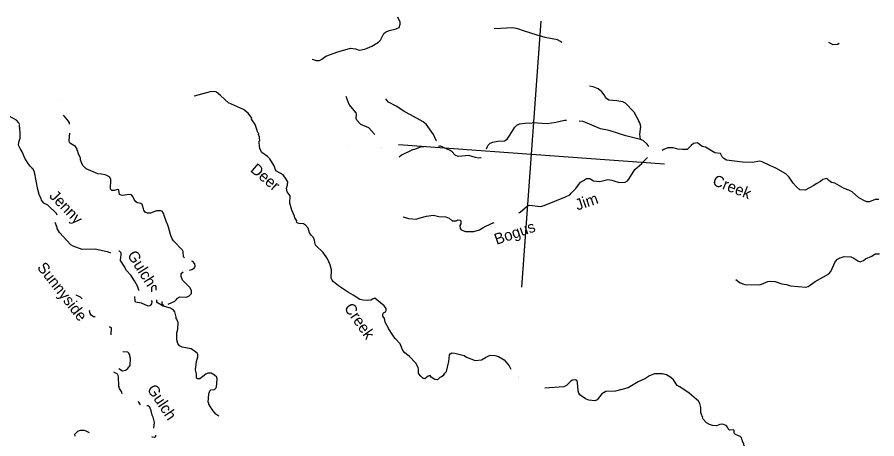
# Model space of a CAD drawing. Extents: x 48443 to 863962, y 15644499 to 16213615.
# Drawn here: x 435801 to 474519, y 16048354 to 16067336 of the extents above; entities that cross this region are included whole.
import ezdxf

# ---------------------------------------------------------------- set-up
doc = ezdxf.new("R2010")
doc.units = 0
for name, color, linetype in [('L1', 7, 'Continuous'), ('L3', 7, 'Continuous'), ('L4', 7, 'Continuous')]:
    doc.layers.add(name, color=color, linetype=linetype)

msp = doc.modelspace()

# ---------------------------------------------------------------- linework, layer by layer
at = {"layer": 'L1'}
for p, q in [((458535.35, 16055175.39), (459397.91, 16067164.76)), ((452971.94, 16061601.36), (464961.31, 16060738.8))]:
    msp.add_line(p, q, dxfattribs=at)
at = {"layer": 'L3'}
for p, q in [((457288.86, 16066814.36), (457288.86, 16066814.36)), ((459218, 16066524.92), (459218, 16066524.92)), ((459226.94, 16066532.65), (459226.94, 16066532.65)), ((472423.17, 16066160.71), (472423.17, 16066160.71)), ((472825.81, 16066173.58), (472825.81, 16066173.58)), ((449089.21, 16065445.92), (449089.21, 16065445.92)), ((437682.53, 16063588.49), (437682.53, 16063588.49)), ((443772.66, 16063786.37), (443772.66, 16063786.37)), ((450617.39, 16063770.97), (450617.39, 16063770.97)), ((452409.25, 16063667.16), (452409.25, 16063667.16)), ((435851.91, 16062339.3), (435851.91, 16062339.3)), ((435861.43, 16062355.35), (435861.43, 16062355.35)), ((459000.66, 16062573.63), (459000.66, 16062573.63)), ((459008.98, 16062573.03), (459008.98, 16062573.03)), ((446706, 16061750.88), (446706, 16061750.88)), ((446723.25, 16061758.02), (446723.25, 16061758.02)), ((450708.42, 16061546.62), (450708.42, 16061546.62)), ((454834.05, 16061542.71), (454834.05, 16061542.71)), ((457746.55, 16061776.74), (457746.55, 16061776.74)), ((463876.45, 16061829.5), (463876.45, 16061829.5)), ((452183.9, 16061465.58), (452183.9, 16061465.58)), ((452191.02, 16061448.32), (452191.02, 16061448.32)), ((453633.81, 16061377.99), (453633.81, 16061377.99)), ((453658.78, 16061376.2), (453658.78, 16061376.2)), ((455392.36, 16061276.58), (455392.36, 16061276.58)), ((456860.12, 16061204.47), (456860.12, 16061204.47)), ((456868.44, 16061203.87), (456868.44, 16061203.87)), ((458919.61, 16061098.14), (458919.61, 16061098.14)), ((458927.93, 16061097.54), (458927.93, 16061097.54)), ((458928.53, 16061105.87), (458928.53, 16061105.87)), ((464473.88, 16061292.74), (464473.88, 16061292.74)), ((452903.88, 16061003.69), (452903.88, 16061003.69)), ((456436.56, 16061017.35), (456436.56, 16061017.35)), ((463946.71, 16060828.52), (463946.71, 16060828.52)), ((461590.59, 16060069.07), (461590.59, 16060069.07)), ((458790.56, 16058839.42), (458790.56, 16058839.42)), ((458808.42, 16058854.87), (458808.42, 16058854.87)), ((453181.42, 16058347.47), (453181.42, 16058347.47)), ((468176.05, 16055519.56), (468176.05, 16055519.56)), ((438457.67, 16054820.54), (438457.67, 16054820.54)), ((442328.61, 16054533.67), (442328.61, 16054533.67)), ((454897.64, 16051143.78), (454897.64, 16051143.78)), ((458386.3, 16051127.13), (458386.3, 16051127.13)), ((458393.43, 16051109.88), (458393.43, 16051109.88)), ((468091.59, 16048646.28), (468091.59, 16048646.28))]:
    msp.add_line(p, q, dxfattribs=at)
for points in [[(449089.21, 16065445.92), (449261.06, 16065391.72), (449410.92, 16065380.94), (449515.63, 16065440.35), (449701.86, 16065585.97), (450243.16, 16065781.36), (450815.37, 16065941.05), (451031.24, 16065917.15), (451202.49, 16065854.61), (451465.39, 16065902.64), (451776.5, 16066039.28), (452073.37, 16066210.4), (452163.81, 16066304.32), (452319.19, 16066602.81), (452390.59, 16066664.62), (452555.37, 16066744.82), (452877.74, 16066805.32), (453008.03, 16066871.27), (453052.71, 16067027.07), (453050.38, 16067110.92), (452941.06, 16067336.39)], [(459218, 16066524.92), (458604.34, 16066719.71), (458351.63, 16066813.22), (458129.24, 16066862.7), (457288.86, 16066814.36)], [(460326.78, 16066192.54), (460269.34, 16066248.43), (460140.32, 16066316.3), (459578.95, 16066423.63), (459226.94, 16066532.65)], [(472423.17, 16066160.71), (472350.64, 16066199.41)], [(472423.17, 16066160.71), (472536.75, 16066110.69), (472755.61, 16066128.42), (472825.81, 16066173.58)], [(463198.72, 16063460.01), (463085.75, 16063518.35), (462804.47, 16063563.69), (462455.98, 16063605.5), (462343.61, 16063672.17), (462306.17, 16063733.45), (462238.42, 16063838.75), (462139.77, 16063979.75), (461965.6, 16064117.82), (461737.26, 16064201.2), (461579.4, 16064233.32)], [(446723.25, 16061758.02), (446710.85, 16061934.66), (446669.28, 16062054.81), (446680.61, 16062095.85), (446641.97, 16062140.47), (446517.26, 16062500.95), (446358.6, 16062738.33), (446362.19, 16062788.28), (446211.24, 16063016.73), (445988.3, 16063175.05), (445583.39, 16063363.18), (445315.83, 16063482.86), (445166.02, 16063610.8), (444963.32, 16063817.88), (444780.82, 16063956.55), (444708.29, 16063995.24), (444497.73, 16063976.91), (443772.66, 16063786.37)], [(451903.84, 16062049.5), (451885.07, 16062081.27), (451637.21, 16062358.55), (451279.86, 16062509.8), (451093.22, 16062707.34), (451073.03, 16062775.75), (451086.81, 16062967.24), (451066.02, 16063027.32), (450758.15, 16063400.98), (450617.39, 16063770.97)], [(454681.43, 16061773.1), (454675.38, 16061780.09), (454552.41, 16062048.39), (454226.75, 16062523.75), (454083.47, 16062626.11), (453519.83, 16062934.47), (453261.78, 16063070.21), (452870.59, 16063332.68), (452523.36, 16063508.31), (452446.09, 16063597.55), (452409.25, 16063667.16)], [(463198.72, 16063460.01), (463577.93, 16063082.43), (463793.62, 16062655.62)], [(435913.25, 16062493.9), (435877.61, 16062580.15), (435768.83, 16062696.78), (435447.17, 16062878.93), (435250.35, 16062934.93), (434902.46, 16062985.06), (434635.13, 16063105.13)], [(438161.06, 16062523.52), (438153.63, 16062575.42), (438117.4, 16062653.34), (437885.99, 16062927.07)], [(460543.59, 16062684.88), (460447.68, 16062678.76), (460056.31, 16062589.74), (459667.94, 16062542.36), (459008.98, 16062573.03)], [(463876.45, 16061829.5), (463218.77, 16061993.98), (462458.25, 16062241.18), (462069.92, 16062310.97), (461298.73, 16062642.63), (461114.58, 16062655.88)], [(463876.45, 16061829.5), (463852.2, 16062073.94), (463893.41, 16062414.11), (463838.79, 16062585.42), (463793.62, 16062655.62)], [(437604.33, 16058430.41), (437575.21, 16058491.08), (437176.35, 16058879.66), (436998.57, 16058967.77), (436898.73, 16059092.11), (436886.27, 16059151.6), (436791.82, 16059350.87), (436724.72, 16059581.67), (436579.41, 16060353.71), (436514.66, 16060500.64), (436482.56, 16060519.69), (436476.03, 16060545.26), (436381.52, 16060627.38), (436297.72, 16060742.21), (436148.57, 16060995.64), (436018.47, 16061281.18), (435928.14, 16061421.58), (435855.68, 16061577.44), (435873.59, 16061710.06), (435928.39, 16061890.24), (435938.64, 16062148.93), (435903.72, 16062477.84)], [(457746.55, 16061776.74), (457869.11, 16061851.61), (457989.93, 16062018.67), (458217.3, 16062387.29), (458299.42, 16062481.81), (458429.11, 16062539.43), (458674.15, 16062572.01), (459000.66, 16062573.63)], [(438146.67, 16061780.85), (438178.73, 16062115.85)], [(443332.35, 16056503.51), (443293.12, 16056539.8), (443269.46, 16056792.58), (443240.35, 16056853.25), (442843.29, 16057266.8), (442768.41, 16057389.35), (442704.86, 16057552.94), (442611.06, 16057877.7), (442593.27, 16057979.41), (442505.34, 16058153.12), (442415.08, 16058410.69), (442412.15, 16058486.22), (442328.35, 16058601.04), (442262.94, 16058622.49), (442077.97, 16058610.69), (441811.48, 16058512.69), (441677.67, 16058513.96), (441564.1, 16058563.97), (441511.21, 16058643.1), (441491.03, 16058711.5), (441468.44, 16058746.61), (441444.72, 16058882.22), (441373.98, 16058945.88), (441217.59, 16058982.24), (441145.06, 16059020.94), (441068.99, 16059126.85), (441011.36, 16059256.53), (440950.14, 16059336.25), (440900.78, 16059348.17), (440733.08, 16059343.49), (440554.64, 16059306.12), (440480.3, 16059319.84), (440407.77, 16059358.53), (440379.31, 16059544.7), (440347.81, 16059572.07), (440280, 16059560.22), (440168.78, 16059526.37), (440060.53, 16059534.16), (440005.85, 16059588.31), (440020.34, 16060022.45), (439969.25, 16060126.56), (439833.1, 16060211.67), (439759.96, 16060242.04), (439602.38, 16060261.76), (439437.05, 16060290.38), (438909.06, 16060512.49), (438752.72, 16060666.01), (438695.09, 16060795.69), (438653.52, 16060915.85), (438650.6, 16060991.38), (438541.29, 16061216.85), (438531.82, 16061317.96), (438499.72, 16061337), (438495.59, 16061395.88), (438429.04, 16061517.83), (438195.97, 16061651.77), (438156.73, 16061688.07), (438146.67, 16061780.85)], [(454897.64, 16051143.78), (454836.96, 16051114.67), (454729.26, 16051013.63), (454612.69, 16051022.01), (454453.37, 16051133.9), (454399.88, 16051204.7), (454305.9, 16051177.99), (454154.17, 16051046.63), (454064.98, 16051086.53), (453978.79, 16051168.05), (453878.93, 16051292.39), (453875.47, 16051476.77), (453864.81, 16051561.22), (453762.02, 16051761.11), (453458.27, 16052075.87), (453259.72, 16052224.07), (453166.4, 16052322.84), (453054.15, 16052623.83), (452821.14, 16052874.92), (452714.17, 16053016.53), (452518.66, 16053323.51), (452475.89, 16053427.01), (452444.39, 16053454.39), (452380.84, 16053617.98), (452341.66, 16053771.44), (452265, 16053869.01), (452272.19, 16053968.92), (452301.36, 16054025.41), (452396.53, 16054068.78), (452426.3, 16054133.58), (452416.24, 16054226.37), (452323.52, 16054333.47), (452157.67, 16054470.94), (451913.93, 16054689.33), (451810.43, 16054646.56), (451722.99, 16054594.27), (451596.3, 16054578.28), (451388.15, 16054593.26), (451231.75, 16054629.62), (450935.68, 16054818.29), (450718.66, 16054942.71), (450279.91, 16055242.08), (450049.85, 16055417.65), (449980.3, 16055497.97), (449945.26, 16055592.55), (449963.89, 16055967.81), (449903.94, 16056181.36), (449780.96, 16056449.65), (449584.87, 16056748.3), (449247.21, 16057057.15), (449218.1, 16057117.82), (449197.38, 16057295.06), (449147.48, 16057415.82), (449054.17, 16057514.59), (448970.37, 16057629.42), (448902.08, 16057843.56), (448793.91, 16057968.51), (448697.59, 16058025.65), (448489.45, 16058040.63), (448416.31, 16058071), (448385.41, 16058106.69), (448389.6, 16058164.97), (448307.59, 16058304.78), (448296.34, 16058380.91), (448172.77, 16058640.88), (448078.36, 16058957.32), (448094, 16059290.95), (447956.72, 16059476.58), (447935.4, 16059645.5), (447978.89, 16059784.65), (447989.07, 16059926.18), (447922.53, 16060048.14), (447776.91, 16060234.36), (447487.37, 16060397.47), (447433.87, 16060468.27), (447379.85, 16060647.9), (447184.34, 16060954.89), (447075.56, 16061071.51), (446819.93, 16061240.55), (446761.1, 16061353.58), (446732.59, 16061422.58), (446726.06, 16061448.16), (446711.81, 16061482.66), (446706, 16061750.88)], [(453658.78, 16061376.2), (454011.52, 16061509.84), (454136.81, 16061510.46)], [(454770.75, 16061537.2), (454834.05, 16061542.71)], [(455392.36, 16061276.58), (455304.96, 16061341.46), (454834.05, 16061542.71)], [(456945.79, 16061413.43), (456982.79, 16061513.66), (457012.56, 16061578.48), (457102.41, 16061664.08), (457222.57, 16061705.65), (457443.83, 16061756.67), (457746.55, 16061776.74)], [(464253.93, 16061492.68), (464216.5, 16061553.96), (464179.66, 16061623.56), (463998.95, 16061787.2), (463876.45, 16061829.5)], [(467479.6, 16061193.67), (467223.89, 16061235.9), (466806.52, 16061483.53), (466649.52, 16061511.55), (466530.62, 16061603.8), (466436.1, 16061685.93), (466257.67, 16061648.55), (466150.57, 16061555.82), (465970.26, 16061385.94)], [(453633.81, 16061377.99), (453581.46, 16061348.29), (453113.88, 16061130.86), (453000.56, 16061039.38)], [(456436.56, 16061017.35), (456149.96, 16061104.92), (455661.66, 16061064.72), (455532.04, 16061124.26), (455392.36, 16061276.58)], [(465970.26, 16061385.94), (465760.33, 16061375.93), (465560.5, 16061390.31), (465339.29, 16061456.44), (465112.7, 16061447.64), (464931.87, 16061376.96), (464853.34, 16061332.39)], [(469701.22, 16060665.59), (469361.12, 16060823.96), (469254.67, 16060856.73), (468899, 16060798.63), (468473.18, 16060812.52), (467743.5, 16060906.87), (467622.8, 16060974.13), (467552.66, 16061046.14), (467479.6, 16061193.67), (467479.6, 16061193.67)], [(456701.7, 16061021.4), (456678.62, 16061008.3), (456585.23, 16060989.91), (456436.56, 16061017.35)], [(461590.59, 16060069.07), (461759.45, 16059973.24), (462050.25, 16059943.94), (462400.01, 16060035.95), (462589.69, 16059997.19), (462761.55, 16059942.98), (462925.67, 16059897.7), (463185.57, 16059904.11), (463290.27, 16059963.53), (463354.55, 16060042.59), (463620.01, 16060475.42), (463933, 16060754.19), (463987.15, 16060808.87)], [(463987.15, 16060808.87), (464104.97, 16060934.31), (464185.88, 16061012.17)], [(474603.97, 16059132.82), (474445.17, 16059135.88), (474194.73, 16059028.36), (474069.25, 16059029.02), (473906.33, 16059090.95), (473689.32, 16059215.37), (473406.36, 16059470.06), (473252.95, 16059548.05), (473049, 16059621.3), (472631.63, 16059868.93), (472474.63, 16059896.96), (472355.74, 16059989.21), (472261.22, 16060071.33), (472082.78, 16060033.95), (471975.68, 16059941.23), (471783.53, 16059829.52), (471686.55, 16059761.18), (471286.19, 16059547.27), (471053.07, 16059564.05), (470888.4, 16059718.17), (470756.45, 16059861.57), (470575.2, 16060134.04), (470418.86, 16060287.57), (469968.19, 16060537.59), (469701.22, 16060665.59)], [(458808.42, 16058854.87), (458868.49, 16058875.66), (459365.65, 16058806.41), (459536.37, 16058852.71), (460502.41, 16059251.87), (460692.77, 16059338.6), (460757.04, 16059417.68), (460956.38, 16059629.3), (461177.77, 16059914.66), (461308.65, 16059988.93), (461448.45, 16060070.93), (461590.59, 16060069.07)], [(458400.27, 16058532.74), (458460.35, 16058553.52), (458790.56, 16058839.42)], [(453181.42, 16058347.47), (453427, 16058271.22), (453768.37, 16058246.66), (453956.33, 16058300.09), (454229.94, 16058380.84), (454550.53, 16058416.35), (454797.31, 16058356.75), (455106.56, 16058351.24), (455260.55, 16058281.58), (455386.59, 16058172.08), (455579.28, 16058174.95), (455665.54, 16058210.6), (455748.8, 16058204.62), (455788.02, 16058168.32), (455777.84, 16058026.78), (455739.75, 16057962.56), (455755.13, 16057827.55), (455800.29, 16057757.35), (455996.52, 16057693.02), (456364.06, 16057683.31), (456621.03, 16057765.25), (456751.31, 16057831.2), (456821.52, 16057876.37), (457168.93, 16058052.23), (457280.16, 16058086.07)], [(440025.17, 16056716.34), (439911, 16056758.02), (439309.2, 16056885.01), (438731.12, 16056876.38), (438315.49, 16057031.82), (438219.17, 16057088.97), (437706.21, 16057636.39), (437594.5, 16057828.54), (437598.69, 16057886.82), (437567.18, 16057914.2), (437569.58, 16057947.51), (437504.23, 16058086.11)], [(441291.64, 16055009.99), (441286.32, 16055052.22), (441215.65, 16055233.05), (441089.68, 16055459.71), (440923.88, 16055714.34), (440721.78, 16055929.74), (440626.73, 16056120.7), (440452.6, 16056375.92), (440465.18, 16056550.77), (440477.1, 16056600.13), (440486.09, 16056725.01), (440407.62, 16056797.62), (440374.92, 16056808.33)], [(468176.05, 16055519.56), (468358.55, 16055380.9), (468570.83, 16055307.03), (469247.62, 16055291.82), (469609.29, 16055433.18), (469719.92, 16055458.7), (469944.72, 16055442.53), (470246.79, 16055337.1), (470444.82, 16055297.74), (470632.71, 16055234.01), (471323.17, 16055175.97), (471426.07, 16055210.42), (471735.46, 16055439.23), (472354.74, 16055788.01), (472445.19, 16055881.93), (472636.33, 16056328.49), (472752.96, 16056437.25), (472866.59, 16056504.4), (473046.82, 16056566.75), (473347.16, 16056553.52), (473476.77, 16056493.98), (473659.88, 16056363.64), (473774.04, 16056321.95), (473912.06, 16056378.97), (474009.62, 16056455.65), (474294.56, 16056577.41), (474444.5, 16056683.8), (474636.59, 16056678.34)], [(443560.43, 16055951.47), (443662.74, 16055977.59), (443793.62, 16056051.86), (443815.67, 16056125.6), (443806.8, 16056235.03), (443705.16, 16056334.41), (443655.8, 16056346.32)], [(442604.5, 16054413.39), (442898.96, 16054551.22), (442970.96, 16054621.36), (443026.31, 16054692.7), (443114.36, 16054753.31), (443422.43, 16054731.15), (443552.7, 16054797.1), (443652.08, 16054898.75), (443645, 16055033.16), (443579.06, 16055163.44), (443243.21, 16055497.26), (443179.66, 16055660.85), (443189.25, 16055794.06), (443278.5, 16055871.33)], [(442055.9, 16055047.06), (442059.55, 16055214.19), (442029.24, 16055258.21), (441919.21, 16055241.01), (441855.53, 16055170.27), (441850.09, 16054978.18)], [(438728.35, 16054649.96), (438652.1, 16054731.23), (438457.67, 16054820.54)], [(441837.98, 16054577.34), (441860.56, 16054542.23), (441844.45, 16054434.6), (441771.25, 16054347.8), (441694.52, 16054328.22), (441394.25, 16054458.62), (441129.62, 16054502.77), (441108.24, 16054554.52), (441105.97, 16054755.54)], [(442380.84, 16054329.05), (442123.4, 16054473.11), (442093.09, 16054517.14), (442091.95, 16054617.65)], [(444889.19, 16049367.04), (444742.37, 16049464.11), (444581.9, 16049676.52), (444439.87, 16049912.7), (444427.42, 16049972.18), (444403.04, 16049982.3), (444431.79, 16050381.95), (444475.28, 16050521.1), (444519.31, 16050551.4), (444688.22, 16050572.72), (444750.7, 16050626.82), (444772.14, 16050692.22), (444804.43, 16051024.67), (444794.97, 16051125.78), (444693.32, 16051225.14), (444532.19, 16051312.06), (444381.73, 16051314.52), (444303.2, 16051269.95), (444019.99, 16051056), (443944.46, 16051053.06), (443879.65, 16051082.83), (443876.78, 16051275.52), (443831.69, 16051462.88), (443875.29, 16051836.35), (443931.89, 16052041.51), (443931.36, 16052150.35), (443910.57, 16052210.42), (443791.08, 16052294.34), (443640.07, 16052405.63), (443235.1, 16052476.62), (443106.08, 16052544.48), (443038.34, 16052649.78), (442990.83, 16052803.84), (442996.95, 16053121.43), (443042.83, 16053293.88), (443056.67, 16053602.54), (442988.93, 16053707.84), (442999.65, 16053740.55), (442967.54, 16053759.59), (442964.6, 16053835.12), (442905.84, 16054065.32), (442844.64, 16054145.04), (442708.49, 16054230.16), (442430.2, 16054317.14), (442337.47, 16054424.23), (442328.61, 16054533.67)], [(439313.95, 16053847.2), (439241.02, 16053843.58), (439145.3, 16053909.05), (439084.08, 16053988.78), (439058.56, 16054099.42), (439077.49, 16054139.13)], [(440031.92, 16053041.84), (440042.46, 16053350.74), (439994.3, 16053379.31), (439948.58, 16053372.9)], [(440383.7, 16051518.19), (440547.56, 16051414.62), (440683.77, 16051446.67), (440771.83, 16051507.28), (440890.84, 16051649.36), (440906.48, 16051983), (440879.16, 16052068.65), (440867.31, 16052136.46), (440822.75, 16052214.99), (440783.51, 16052251.29), (440560.6, 16052273.23)], [(454897.64, 16051143.78), (455021.38, 16051235.31), (455060.07, 16051307.84), (455132.08, 16051377.98), (455239.96, 16051830.53), (455269.85, 16052129.66), (455298.42, 16052177.82), (455377.55, 16052230.71), (455509.57, 16052204.48), (455929.4, 16052107.33), (456032.84, 16052032.93), (456423.5, 16051879.29), (456710.16, 16051908.88), (456894, 16052021.19), (457109.94, 16052114.45), (457318.68, 16052107.8), (457482.81, 16052062.51), (457730.73, 16051902.41), (457954.8, 16051643.58), (458036.2, 16051495.45)], [(440534.47, 16050380.79), (440497.73, 16050489.24), (440414.52, 16050612.4), (440380.68, 16050723.63), (440369.01, 16051142.92), (440348.82, 16051211.32), (440319.11, 16051263.67), (440152.03, 16051359.46)], [(468091.59, 16048646.28), (468089.26, 16048730.14), (468057.74, 16048757.51), (467888.83, 16048736.19), (467818.09, 16048799.86), (467798.51, 16048876.59), (467736.69, 16048947.99), (467590.42, 16049008.73), (467447.68, 16049002.26), (467292.42, 16048938.11), (467117.57, 16048950.69), (466986.76, 16048993.57), (466850.01, 16049070.37), (466703.2, 16049239.94), (466674.09, 16049300.62), (466675.89, 16049325.6), (466653.31, 16049360.7), (466655.11, 16049385.68), (466631.33, 16049404.13), (466598.68, 16049532.01), (466598.2, 16049758.01), (466552.51, 16049937.05), (466493.09, 16050041.75), (466067.44, 16050407.13), (465652.47, 16050688.05), (465531.18, 16050746.99), (465357.06, 16051002.23), (465248.29, 16051118.84), (465039, 16051234.33), (464866.55, 16051280.21), (464498.41, 16051281.59), (464274.16, 16051188.93), (464098.05, 16051067.7), (463777.42, 16050915.02), (463314.57, 16050647.03), (462743.56, 16050503.99), (462307.01, 16050485.18), (462140.45, 16050380), (461928.58, 16050110.69), (461816.75, 16050068.52), (461542, 16050088.29), (461404.04, 16050148.43), (461149.6, 16050334.12), (461104.44, 16050404.33), (461061.67, 16050507.83), (461039.28, 16050894.42), (461019.69, 16050971.15), (460947.15, 16051009.84), (460803.21, 16050986.72), (460706.23, 16050918.38), (460535.46, 16050754.91), (460422.44, 16050696.09), (459572.53, 16050631.7)], [(441350.45, 16049877.51), (441274.78, 16050006.51), (441249, 16050017.75)], [(441953.69, 16048829.54), (441986.79, 16049084.9), (441920.9, 16049332.35), (441876.34, 16049410.88), (441840.76, 16049614.29), (441777.21, 16049777.87), (441714.79, 16049840.95), (441646.9, 16049845.84)], [(438410.95, 16048471.8), (438391.96, 16048556.85), (438527.64, 16048697.73), (438648.4, 16048747.62), (438815.51, 16048743.97), (438929.67, 16048702.28), (439042.65, 16048643.94)], [(442029.89, 16048520.83), (442024.52, 16048446.14), (441988.22, 16048406.91), (441881.18, 16048431.35), (441876.77, 16048459.6)], [(468583.52, 16047690.29), (468596.11, 16047865.14), (468571.79, 16047992.42), (468541.49, 16048036.45), (468523.1, 16048129.83), (468471.4, 16048225.61), (468473.79, 16048258.91), (468430.43, 16048354.09), (468432.82, 16048387.39), (468362.68, 16048459.39), (468159.93, 16048549.3), (468111.78, 16048577.87), (468091.59, 16048646.28)]]:
    msp.add_lwpolyline(points, dxfattribs=at)

# ---------------------------------------------------------------- texts
at = {"layer": 'L4'}
for s, height, rotation, p in [('Deer', 500.847, 319.519075, (446266.99, 16060418.33)), ('Creek', 500.845, 338.206739, (467078.02, 16059799.83)), ('Jenny', 500.848, 313.718075, (437212.23, 16059262.06)), ('Jim', 500.843, 19.083375, (461034.96, 16058627.74)), ('Bogus', 500.845, 19.083408, (457392.05, 16057082.1)), ('Gulch', 500.85, 302.268344, (440738.8, 16056631.53)), ('Sunnyside', 500.849, 308.016258, (436672.34, 16056062.09)), ('Creek', 500.849, 305.004678, (450501.22, 16054247)), ('Gulch', 500.849, 303.838214, (441626.56, 16050592.16))]:
    msp.add_text(s, height=height, rotation=rotation, dxfattribs=at).set_placement(p)

doc.saveas('drawing.dxf')
